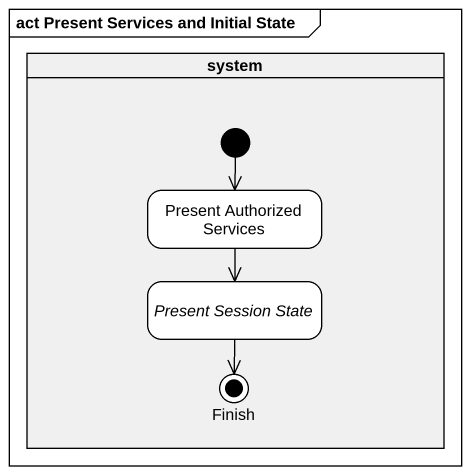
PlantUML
@startuml
mainframe act Present Services and Initial State
hide empty description
state system <<partition>> #F0F0F0 {
  state "Present Authorized Services" as Present_Authorized_Services
  state "Present Session State" as Present_Session_State
  state Finish <<end>>
  [*] --> Present_Authorized_Services
}
Present_Authorized_Services --> Present_Session_State
Present_Session_State --> Finish
@enduml
